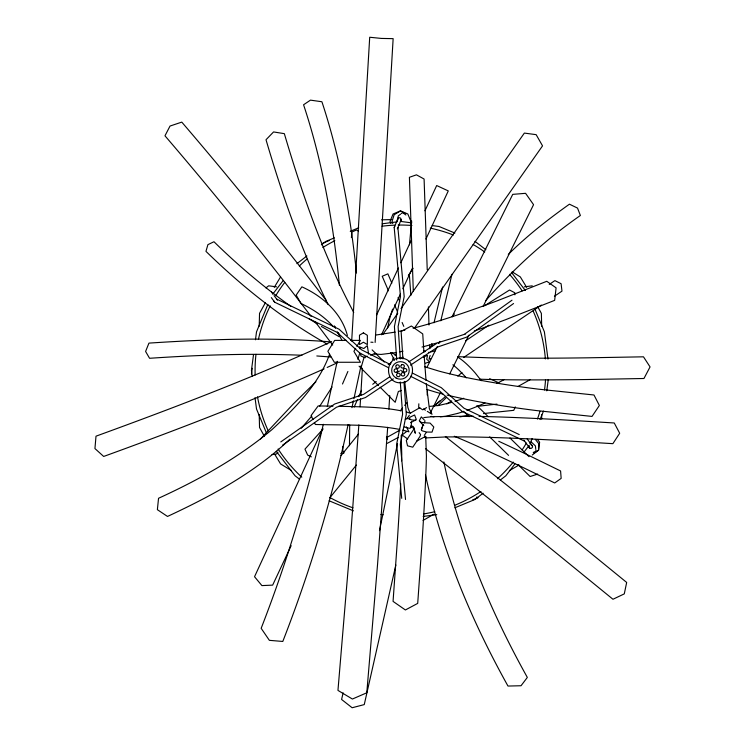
<?xml version="1.0" encoding="UTF-8"?>
<svg xmlns="http://www.w3.org/2000/svg" width="745" height="745" viewBox="0 0 745 745"><rect width="100%" height="100%" fill="white"/><g stroke="black" fill="none" stroke-linecap="round" stroke-linejoin="round"><path stroke-width="1.12" d="M259.213 326.198L259.539 313.366L265.397 302.675M541.689 419.128L541.689 414.639M349.703 425.022L349.461 445.696M409.461 244.816L411.659 221.023M418.839 403.809L418.681 407.236L422.722 409.825L426.596 407.617M427.192 395.027L427.406 390.436M409.601 419.463L409.722 417.312L414.592 414.984L416.325 419.556L410.821 422.648L411.454 421.884L411.156 427.267L410.523 428.03L409.173 428.282L404.339 426.941M351.687 341.052L369.706 37.25L381.403 38.423L393.146 38.647L375.126 342.439M362.387 368.272L360.766 395.502M360.04 406.779L360.552 398.882M388.871 409.173L389.747 395.642M358.857 424.892L348.707 562.186L337.96 690.401L352.413 699.034L366.791 692.794L377.538 564.58L387.689 427.285M351.389 237.581L352.003 231.937L356.52 229.982L358.475 231.062M253.524 354.536L251.438 370.414L252.183 376.085M255.47 339.795L256.513 331.851L267.893 304.37M251.465 373.943L252.201 368.291M546.783 390.836L548.273 379.494M529.183 445.678L528.978 447.075L529.816 448.201L531.213 448.406L532.349 447.559L532.545 446.162L527.171 438.926M424.762 355.43L423.542 357.2M397.458 443.741L379.475 530.682M337.243 361.325L327.306 406.574M361.018 365.804L353.959 398.612M387.633 327.986L390.101 316.625L392.596 309.128M395.856 564.943L364.258 704.593L352.143 707.75L341.592 699.462L343.119 692.841M351.929 407.664L353.456 400.875M323.293 424.296C307.611 493.712 286.965 561.981 261.16 628.314L269.373 640.337L282.793 641.454C310.274 571.033 331.916 498.424 348.12 424.594M397.048 221.349L398.333 215.827L400.652 214.113M434.009 322.753L442.586 287.011M440.798 320.806L451.964 274.29M357.898 359.416L359.788 352.944M360.953 368.039L364.1 357.246L367.238 356.194M413.084 428.17L412.553 426.075L414.024 428.021L413.484 429.744L406.304 440.481L407.534 445.836L412.767 447.177L420.059 436.309L420.59 434.577L419.118 432.64M429.213 358.261L430.098 355.486M424.296 420.012L421.325 416.883L419.295 420.757L421.614 422.564L430.089 423.095L433.804 427.006L431.998 432.137L426.68 432.035L422.098 430.815L421.353 429.8L423.076 424.482M424.38 422.843L425.041 420.795M421.353 429.8L422.275 427.304M329.588 354.22C318.702 384.467 295.067 408.148 271.962 429.614C237.879 458.194 198.841 479.808 158.545 498.275L157.372 509.673L167.504 516.443C211.282 496.04 254.688 472.796 289.842 439.196M529.946 443.871L532.135 438.582M540.013 419.556L543.515 411.1M396.713 360.021L394.422 326.561L400.484 296.612L394.198 227.542L394.738 226.238M401.248 220.25L400.708 218.22L399.404 217.68L398.091 218.22L397.551 220.25M400.708 220.827L401.248 219.524L397.355 228.845L397.895 227.542L404.181 296.612L398.109 326.561L400.316 358.867M394.198 227.542L398.091 218.22M347.896 371.466L342.504 384.001M515.261 406.882L513.771 410.337L493.423 412.451A67.851 3.855 -5.7 0 0 483.486 413.615M354.154 407.115L357.377 399.758M358.764 396.61L361.53 390.305M322.725 428.729L254.539 576.723L261.905 585.598L272.651 585.132L291.165 545.675M376.616 314.949L398.417 267.976M400.829 262.789L411.417 239.965M381.505 334.775L400.521 293.781M402.831 288.799L412.413 268.172M425.944 239.015L448.276 190.916L436.691 185.542L424.967 210.779M426.904 367.546L437.343 346.481M438.87 343.398L439.885 341.35M452.103 316.7L512.728 194.361L525.57 193.318L533.56 204.679L483.123 306.446M430.433 412.786L440.351 392.755M449.719 373.869L468.856 335.241M355.682 348.343L353.912 351.333L360.394 362.266L334.337 362.266L327.865 351.333L334.682 340.39L346.462 340.39M356.855 346.36L360.394 340.39L350.653 340.39M274.262 287.328L280.586 276.907M332.056 387.028L319.773 406.146M408.362 275.576L413.075 268.312M424.259 435.443L426.121 432.603M406.807 419.062L409.331 415.207M429.455 348.725L432.528 344.088M382.809 334.505L397.765 313.226M401.015 308.607L524.359 133.085L536.158 134.659L542.537 145.862L414.648 327.847M392.494 359.36L393.798 357.507M395.101 355.644L396.415 353.791M476.362 497.688L476.912 496.924M452.327 316.7L454.385 313.98M272.791 294.089L283.24 280.474M277.95 452.168L276.563 453.984L272.046 454.571M514.879 463.986L505.827 475.794L500.379 479.966M523.931 452.187L528.81 445.836M311.745 416.101L301.204 428.273M400.372 410.728L402.514 408.074M404.656 405.42L406.798 402.775M341.061 455.558L358.392 434.177M356.399 465.057L329.849 497.725M260.517 438.982L293.604 403.65L315.908 381.775M445.882 398.016L437.93 405.708M485.563 300.784C513.687 268.749 545.359 239.834 580.374 215.491L577.524 208.088L569.431 204.186C547.929 219.505 527.041 235.802 508.295 254.436M438.237 343.398L439.876 341.75M323.06 429.008L304.956 449.151L307.685 455.111L311.354 456.853M440.295 400.605L435.341 404.88M424.51 437.399L425.721 436.328L426.401 456.089A201.252 5.178 -85.4 0 1 421.875 544.446L417.712 603.385L405.392 609.969L393.062 601.392L397.234 542.444A201.252 5.178 -85.4 0 0 400.689 483.673M406.407 431.69L401.928 435.071M359.062 395.483L360.748 394.058M434.382 405.941L442.381 399.19A61.835 0.773 -41.5 0 0 445.696 396.34M372.733 384.28L376.216 381.561M296.892 263.656L306.884 255.991M321.402 244.844L325.947 241.361L334.403 237.86M265.937 287.896L268.656 285.819L276.563 286.853M532.247 455.018L538.579 450.166L539.622 442.26L537.536 439.541M483.132 493.199L474.956 499.476L454.878 507.792M396.359 372.407L397.485 371.559L397.69 370.163L396.843 369.036L395.455 368.831L394.319 369.678L394.114 371.075L394.962 372.202L396.359 372.407L399.497 371.112M401.425 213.536L402.682 212.632L405.895 214.988M465.048 333.825L512.001 300.188M513.566 303.532L466.612 337.159L438.013 346.891L410.467 365.171M280.772 441.934L334.663 404.013L363.644 394.338L389.579 376.951M282.606 445.128L336.507 407.217L365.478 397.532L393.341 378.86M465.569 340.865L488.878 325.146M549.223 284.441L554.885 280.623L561.097 283.705L561.981 291.137L554.429 296.231M463.651 357.46L541.336 305.059M408.893 361.837L436.449 343.547M400.009 430.089L386.404 437.697M398.044 437.548L387.353 443.294M533.988 453.035L538.579 450.166L538.803 443.675L535.31 439.382M446.832 403.93L451.656 400.968M509.366 470.626L519.079 465.001M423.048 520.448L433.748 514.283M419.798 407.738L410.486 413.047L409.648 412.274L407.813 407.357L404.675 381.365M530.021 379.736L518.185 386.357M416.483 441.263L425.721 436.328M388.201 364.445L391.097 363.038M400.093 358.69L403.12 357.228M331.627 341.583C254.706 376.989 175.531 407.226 96.003 436.179L94.941 448.565L103.676 456.452C178.018 429.483 251.912 401.099 324.131 368.84M327.167 367.443L337.271 362.796M405.252 419.156L407.245 418.252L411.789 419.966L415.691 420.32M533.252 452.448L535.981 451.247L535.832 449.701M350.252 231.295L358.708 227.793M322.911 243.149L329.225 240.533M472.73 499.867L477.992 497.688M370.386 355.132L375.62 353.372M401.49 390.445L398.351 391.498L395.195 402.291L380.099 387.195M423.374 356.827L427.518 355.458L426.699 359.258L429.623 361.809L425.479 363.188M537.685 474.071L530.133 476.502L518.036 464.647M451.06 402.551L439.131 405.382L429.483 406.416M457.579 413.419L445.659 416.241L440.295 416.818M428.412 352.432L429.176 352.264M430.815 351.891L435.154 350.904M428.915 359.183L430.657 358.792M395.167 332.112L375.443 335.101M398.417 331.441L404.926 330.1M399.804 351.836L403.054 351.165M382.306 223.789L397.048 221.852M524.34 286.853L532.247 285.819M400.456 358.047C384.56 357.451 384.56 383.386 400.456 382.79C414.369 383.414 417.265 361.474 403.65 358.475M423.141 516.453L436.747 514.655M396.554 352.506L381.133 354.434L374.214 353.931M496.943 404.125L492.631 404.582A67.851 3.855 -5.7 0 0 478.448 406.267M423.775 417.582L432.351 416.678L467.45 416.213A175.513 7.208 3.8 0 1 473.578 416.297M425.619 437.93L446.255 436.915L466.072 436.905A175.513 7.208 3.8 0 1 559.886 440.444L612.884 443.666L619.691 433.273L614.253 422.974L561.264 419.761A175.513 7.208 3.8 0 0 479.063 416.399M340.8 453.416L343.864 453.249M381.617 219.812L391.591 219.589M332.978 406.137L318.124 405.951L311.075 415.561L312.984 419.528M338.742 406.249C359.556 406.882 380.621 406.733 401.108 410.821M479.808 379.205L488.795 379.475A184.08 6.146 -1.3 0 0 588.299 379.503L643.959 378.497L650.059 366.913L643.475 356.818L587.814 357.814A184.08 6.146 -1.3 0 1 488.31 357.786L458.082 356.687M301.911 355.253C251.121 353.149 200.256 354.862 149.568 358.289L145.592 351.454L148.953 343.11C208.945 339.161 269.252 337.178 329.253 341.769M370.861 342.188L372.994 342.309M316.802 355.961L330.957 357.032M400.456 221.395L411.799 222.895M432.212 225.577L439.019 226.48L454.878 233.045M430.945 416.343L433.99 416.902M399.478 429.371C371.811 424.147 343.408 425.246 315.377 424.482L314.418 422.499M402.775 430.107L408.968 431.83L406.36 426.876M424.622 366.736L438.665 371.019A184.667 25.777 5.2 0 0 538.458 389.16L593.979 394.99L599.371 405.476L592.033 416.418L536.521 410.579A184.667 25.777 5.2 0 1 447.093 395.101M426.997 389.477L436.719 392.447A184.667 25.777 5.2 0 0 442.8 394.04M406.593 412.06L410.597 413.289M400.084 357.758L402.207 358.587M404.265 372.984L402.961 372.444L401.657 372.984L401.117 374.279L401.657 375.582L402.961 376.123L404.265 375.582L404.805 374.279L404.265 372.984L400.642 370.256M329.113 500.789L353.428 510.856M454.301 436.244L464.321 440.481A115.065 5.057 26.1 0 1 523.614 467.786L554.708 482.965L561.162 478.383L560.585 470.961L529.499 455.782A115.065 5.057 26.1 0 0 498.768 441.291M365.199 357.805L360.934 355.97L360.58 353.698M489.651 378.683L498.861 382.846M519.228 434.568L463.93 408.167L441.291 387.661L412.385 373.049M344.572 451.88L342.784 451.032L342.774 446.655M276.637 299.071L339.096 329.234L361.642 349.852L390.482 364.584M273.899 301.101L274.737 302.237L337.196 332.4L359.742 353.009L388.583 367.751M410.504 376.225L439.41 390.827L462.049 411.342L524.648 441.226L523.8 440.099M423.505 350.774L425.116 351.593M405.233 213.47L400.456 210.919L393.081 213.973L390.026 221.349L390.901 223.453M339.152 336.684L321.374 326.478M327.157 344.069C282.662 319.056 242.404 286.955 205.955 251.344L207.911 244.649L213.973 241.734C237.869 265.183 263.46 286.899 290.764 306.288M512.281 271.897L520.317 276.907L526.64 287.328M291.537 470.626L280.586 463.921L274.84 454.45M531.083 444.663L532.545 446.162M529.201 447.838L529.816 448.201L524.452 440.975M391.917 352.748L396.452 355.533M308.83 318.59L317.519 324.047M423.551 408.986L425.442 410.178M427.323 411.361L431.085 413.736M402.03 434.996L407.711 438.954M474.956 241.361L485.852 249.724M425.451 448.602L507.671 513.445L612.958 599.259L624.282 593.886L626.675 582.441L521.388 496.626L445.333 436.523M299.62 479.277L295.076 475.794L276.274 451.284M432.026 414.332L429.353 408.632L426.308 383.759M531.25 442.008L535.394 445.873L535.72 448.741M476.875 405.587L488.143 416.623M509.971 438.004L529.015 456.666M463.567 411.287L469.08 416.688M490.145 437.315L508.574 455.372M372.128 349.871L384.327 362.07M359.081 366.177L378.46 385.547M333.406 326.748C324.475 316.774 313.077 309.175 301.008 303.513L296.175 295.076L301.874 286.834C322.678 296.212 341.406 312.779 347.394 335.464M420.04 421.772L423.747 425.693L423.011 424.669M481.326 380.686L475.236 373.003A84.064 22.918 61.8 0 0 457.644 357.041M511.396 272.307L525.327 290.466M326.487 300.85C279.934 239.937 231.686 180.318 181.78 122.115L170.028 126.045L164.971 135.804C215.361 194.585 264.065 254.799 311.047 316.327M315.154 321.7L332.717 345.065M337.289 331.87L342.16 340.623M271.487 292.068L272.772 293.819M274.058 295.569L277.475 300.207M271.329 297.6L274.737 302.237M335.474 327.875L334.403 325.993L335.38 328.061M338.165 332.559L339.236 334.43M537.629 306.567L541.364 313.366L541.689 326.198M264.335 436.216L259.539 427.472L259.213 414.639M353.745 312.416C323.535 255.87 302.461 194.994 284.339 133.653L273.564 131.94L266.012 139.743C282.606 196.112 301.874 251.94 328.173 304.593M390.585 352.59L394.505 360.217M414.695 431.616L415.365 433.245L414.024 428.021M391.851 283.109L387.866 273.843L382.222 276.274L388.49 290.82M398.063 297.534L399.748 301.436M394.524 304.845L397.56 311.885M402.123 322.492L403.799 326.375M534.761 308.598L544.39 331.851L547.975 359.071M410.877 221.349L407.822 213.973L400.456 210.919L394.17 214.746L392.038 221.349L392.745 223.547M266.58 433.301L256.513 408.986L255.013 397.644M431.439 343.696L432.119 345.736M386.571 436.458L387.363 439.503M410.821 425.917L411.156 427.267M443.852 461.947C459.767 537.722 489.716 609.95 527.339 677.429L521.034 685.745L507.978 686.052C471.129 619.877 441.515 549.195 425.497 474.993M368.617 354.108L367.313 345.633L363.774 348.539L359.528 346.825L359.835 348.818M356.492 273.061C350.448 215.035 340.26 157.242 321.905 101.748L310.469 100.137L303.569 104.775C322.995 163.22 333.397 224.189 339.422 285.363M410.868 295.411L409.331 274.3M405.522 499.485L400.316 444.244L406.286 414.285L403.976 381.98M401.723 498.349L396.629 444.253L402.598 414.295L400.288 381.989M401.183 435.462L401.751 454.096A201.252 5.178 -85.4 0 1 401.602 460.857M426.028 380.416L424.156 355.616M402.933 358.867L401.108 331.423L411.38 326.003L422.732 333.9L423.914 352.217M427.23 269.82L424.091 179.024L416.455 174.833L409.415 177.291L413.307 291.286M428.412 306.875L428.98 325.006M429.604 345.065L429.707 348.381M514.888 294.824L514.832 292.794L509.561 290.01L486.494 304.537A90.313 15.57 -31.5 0 0 484.585 305.813M545.536 379.596A145.377 145.377 0 0 1 544.511 389.97M539.948 411.352A145.377 145.377 0 0 1 537.462 419.016M526.352 443.107A145.377 145.377 0 0 1 522.143 449.943M513.268 462.105A145.377 145.377 0 0 1 497.418 478.737M480.944 491.476A145.377 145.377 0 0 1 454.478 505.389M434.754 511.694A145.377 145.377 0 0 1 423.439 513.966M383.2 514.767A145.377 145.377 0 0 1 380.9 514.478M352.944 507.811A145.377 145.377 0 0 1 329.746 497.446M301.781 477.182A145.377 145.377 0 0 1 278.127 448.984M268.228 430.834A145.377 145.377 0 0 1 257.491 396.834M255.144 374.996A145.377 145.377 0 0 1 255.973 354.322M258.403 339.478A145.377 145.377 0 0 1 270.212 305.822M275.706 295.756A145.377 145.377 0 0 1 284.767 282.383M299.285 266.021A145.377 145.377 0 0 1 306.977 259.074M322.864 247.48A145.377 145.377 0 0 1 334.822 240.7M382.055 226.21A145.377 145.377 0 0 1 394.729 225.158M398.165 225.055A145.377 145.377 0 0 1 411.938 225.493M430.265 228.128A145.377 145.377 0 0 1 453.398 235.029M473.14 244.518A145.377 145.377 0 0 1 484.753 251.978M509.533 274.318A145.377 145.377 0 0 1 522.143 290.885M533.159 311.056A145.377 145.377 0 0 1 545.377 358.932M452.876 364.799A84.064 22.918 61.8 0 1 466.24 377.827M461.928 372.565A61.835 0.773 -41.5 0 1 457.83 376.151M489.418 437.008A115.065 5.057 26.1 0 1 491.439 437.93M484.995 403.045A108.388 19.78 -31 0 1 466.901 410.383M462.58 411.864A108.388 19.78 -31 0 1 457.579 413.419M503.881 379.801A108.388 19.78 -31 0 1 496.757 383.47M463.762 398.268A108.388 19.78 -31 0 1 455.018 401.341M459.87 416.855A67.851 3.855 -5.7 0 1 468.54 415.57M474.304 330.976A175.354 20.227 -22.5 0 0 505.306 319.81L554.653 300.356L556.096 287.84L546.765 281.293L497.409 300.747A175.354 20.227 -22.5 0 1 413.112 328.219M465.588 333.928A175.354 20.227 -22.5 0 1 422.024 347.021M403.483 369.306L403.269 370.703L404.107 371.839L405.504 372.044L406.64 371.206L406.844 369.809L406.006 368.673L404.61 368.468L403.483 369.306M396.284 365.283L395.753 366.587L396.293 367.89L397.597 368.43L398.901 367.881L399.441 366.577L398.892 365.283L397.588 364.743L396.284 365.283M401.657 364.724L400.801 365.842L400.987 367.248L402.104 368.104L403.501 367.928L404.358 366.81L404.181 365.404L403.064 364.547L401.657 364.724M397.551 373.273L396.601 374.307L396.666 375.722L397.709 376.672L399.115 376.607L400.065 375.573L400 374.158L398.957 373.208L397.551 373.273M363.42 332.847L359.481 335.175L359.481 344.553L363.42 342.225L367.35 344.553L367.35 335.306L363.42 332.847M396.07 378.004A8.763 8.763 0 0 0 409.21 370.414A8.763 8.763 0 0 0 396.07 362.834A8.763 8.763 0 0 0 396.07 378.004"/></g></svg>
